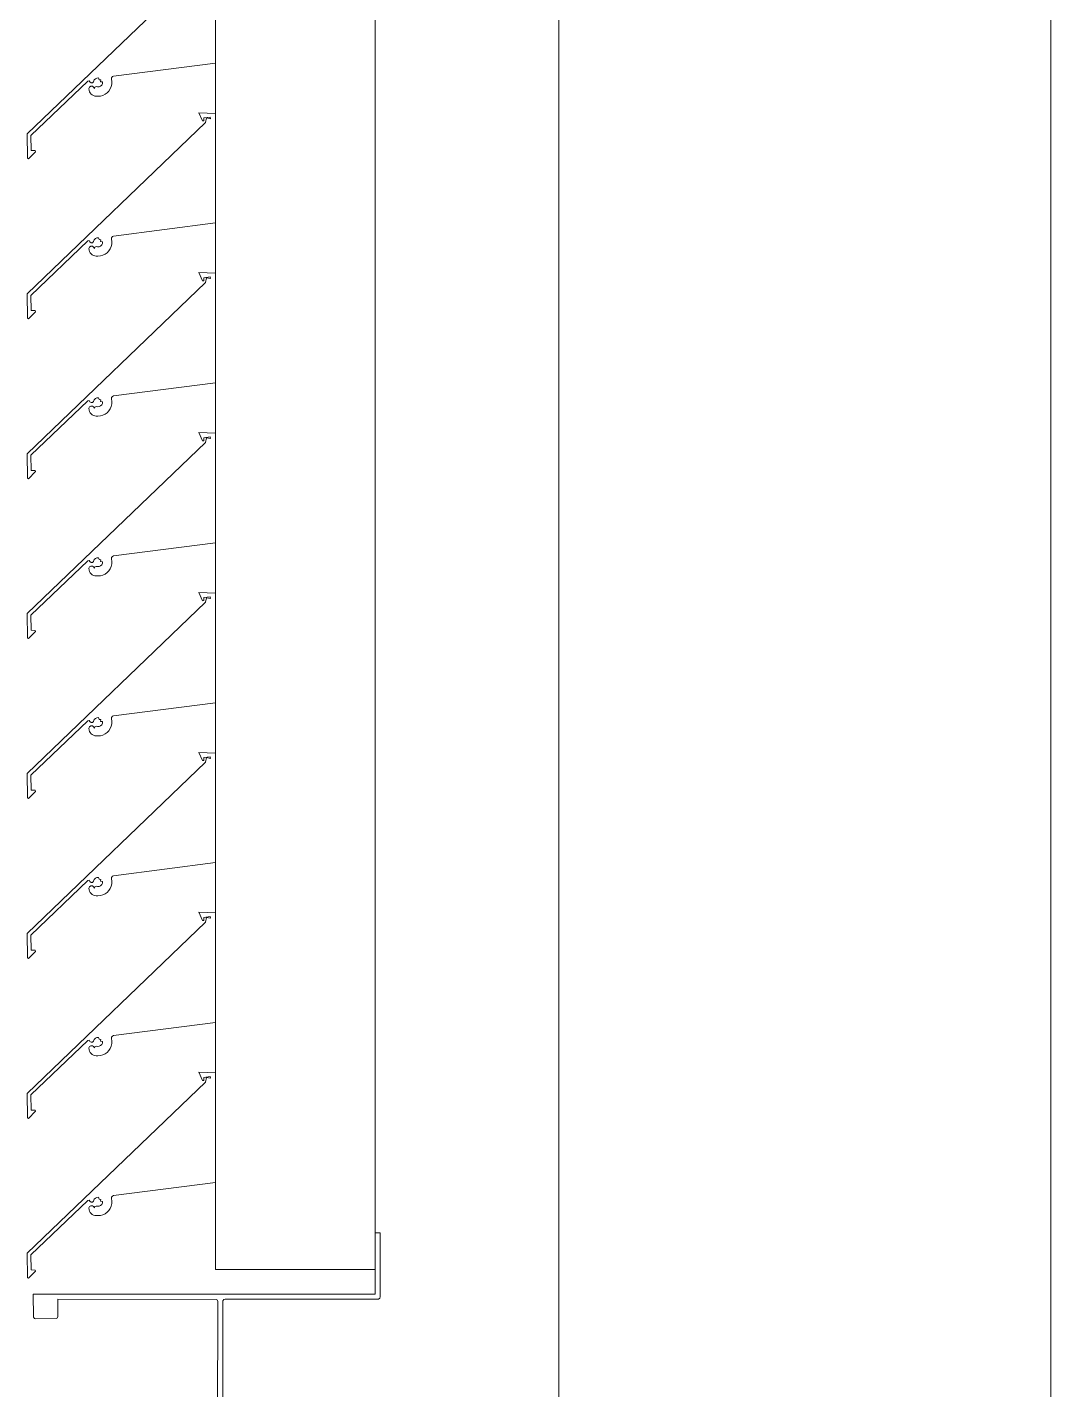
# Model space of a CAD drawing. Header units: millimetres. Extents: x -220592 to 404889, y -217665 to 38245.
# Drawn here: x 7742.18 to 7746.34, y -47953.55 to -47948.02 of the extents above; entities that cross this region are included whole.
import ezdxf

# ---------------------------------------------------------------- set-up
doc = ezdxf.new("R2010")
doc.units = ezdxf.units.MM
doc.linetypes.add('XKITLINE00', pattern=[0])
doc.layers.add('Part', color=7, linetype='Continuous', lineweight=0)

# ---------------------------------------------------------------- blocks, each defined once
blk = doc.blocks.new('*A15047')
at = {"layer": 'Part', "color": 7, "linetype": 'XKITLINE00', "lineweight": 0}
for p, q in [((8.69, 356.643483), (8.69, 102.780027)), ((6.69, 102.780027), (6.69, 273.099959))]:
    blk.add_line(p, q, dxfattribs=at)
blk = doc.blocks.new('*A15775')
at = {"layer": 'Part', "color": 7, "linetype": 'XKITLINE00', "lineweight": 0}
for p, q in [((5.255094, 257.912484), (4.529972, 257.216238)), ((5.294696, 257.949826), (5.227201, 257.95244)), ((5.227201, 257.95244), (5.242736, 257.918953)), ((5.242736, 257.918953), (5.247859, 257.919365)), ((5.247859, 257.919365), (5.247988, 257.931556)), ((5.247988, 257.931556), (5.272971, 257.934696)), ((5.257991, 257.931027), (5.255094, 257.912484)), ((5.275007, 257.928123), (5.257991, 257.931027)), ((5.272971, 257.934696), (5.275007, 257.928123)), ((4.880888, 257.451118), (5.294696, 257.504122)), ((4.545007, 257.209871), (4.776023, 257.431274)), ((4.776023, 257.431274), (4.781182, 257.432366)), ((4.781182, 257.432366), (4.784837, 257.427739)), ((4.788474, 257.409693), (4.78333, 257.406456)), ((4.784837, 257.427739), (4.789301, 257.423885)), ((4.794552, 257.409705), (4.788474, 257.409693)), ((4.789301, 257.423885), (4.795195, 257.424091)), ((4.799708, 257.406487), (4.794552, 257.409705)), ((4.795195, 257.424091), (4.799378, 257.428248)), ((4.799378, 257.428248), (4.802492, 257.435822)), ((4.802492, 257.435822), (4.807159, 257.440608)), ((4.807159, 257.440608), (4.813235, 257.443398)), ((4.813235, 257.443398), (4.819907, 257.44382)), ((4.819907, 257.44382), (4.822229, 257.43643)), ((4.827877, 257.41044), (4.821909, 257.407842)), ((4.822229, 257.43643), (4.829394, 257.435486)), ((4.832559, 257.414962), (4.827877, 257.41044)), ((4.829394, 257.435486), (4.828225, 257.428426)), ((4.828225, 257.428426), (4.83593, 257.42732)), ((4.835361, 257.420836), (4.832559, 257.414962)), ((4.83593, 257.42732), (4.835361, 257.420836)), ((4.871325, 257.408485), (4.873548, 257.418484)), ((4.872437, 257.438854), (4.872676, 257.444376)), ((4.873923, 257.42872), (4.872437, 257.438854)), ((4.872676, 257.444376), (4.875813, 257.448928)), ((4.873548, 257.418484), (4.873923, 257.42872)), ((4.875813, 257.448928), (4.880888, 257.451118)), ((4.78333, 257.406456), (4.78069, 257.400982)), ((4.78069, 257.400982), (4.781186, 257.393212)), ((4.781186, 257.393212), (4.782921, 257.387716)), ((4.782921, 257.387716), (4.785675, 257.382653)), ((4.785675, 257.382653), (4.789347, 257.37821)), ((4.789347, 257.37821), (4.7938, 257.374552)), ((4.7938, 257.374552), (4.79887, 257.371812)), ((4.79887, 257.371812), (4.804371, 257.370093)), ((4.80265, 257.401015), (4.799708, 257.406487)), ((4.80468, 257.405996), (4.80265, 257.401015)), ((4.804371, 257.370093), (4.810099, 257.369457)), ((4.809491, 257.408403), (4.80468, 257.405996)), ((4.815409, 257.407498), (4.809491, 257.408403)), ((4.810099, 257.369457), (4.816898, 257.369359)), ((4.821909, 257.407842), (4.815409, 257.407498)), ((4.816898, 257.369359), (4.827111, 257.370144)), ((4.827111, 257.370144), (4.837012, 257.372767)), ((4.837012, 257.372767), (4.846275, 257.37714)), ((4.846275, 257.37714), (4.854591, 257.383118)), ((4.854591, 257.383118), (4.861687, 257.390505)), ((4.861687, 257.390505), (4.867327, 257.399055)), ((4.867327, 257.399055), (4.871325, 257.408485)), ((4.529972, 257.216238), (4.530525, 257.117087)), ((4.54535, 257.148525), (4.545007, 257.209871)), ((4.535206, 257.114619), (4.563855, 257.143507)), ((4.56277, 257.148428), (4.54535, 257.148525)), ((4.563855, 257.143507), (4.56277, 257.148428)), ((4.530525, 257.117087), (4.535206, 257.114619))]:
    blk.add_line(p, q, dxfattribs=at)
blk = doc.blocks.new('*A15776')
at = {"layer": 'Part', "color": 7, "linetype": 'XKITLINE00', "lineweight": 0}
for p, q in [((5.294696, 258.599826), (5.227201, 258.60244)), ((5.227201, 258.60244), (5.242736, 258.568953)), ((5.247859, 258.569365), (5.247988, 258.581556)), ((5.247988, 258.581556), (5.272971, 258.584696)), ((5.257991, 258.581027), (5.255094, 258.562484)), ((5.275007, 258.578123), (5.257991, 258.581027)), ((5.272971, 258.584696), (5.275007, 258.578123)), ((5.255094, 258.562484), (4.529972, 257.866238)), ((5.242736, 258.568953), (5.247859, 258.569365)), ((4.880888, 258.101118), (5.294696, 258.154122)), ((4.545007, 257.859871), (4.776023, 258.081274)), ((4.776023, 258.081274), (4.781182, 258.082366)), ((4.781182, 258.082366), (4.784837, 258.077739)), ((4.784837, 258.077739), (4.789301, 258.073885)), ((4.789301, 258.073885), (4.795195, 258.074091)), ((4.795195, 258.074091), (4.799378, 258.078248)), ((4.799378, 258.078248), (4.802492, 258.085822)), ((4.802492, 258.085822), (4.807159, 258.090608)), ((4.807159, 258.090608), (4.813235, 258.093398)), ((4.813235, 258.093398), (4.819907, 258.09382)), ((4.819907, 258.09382), (4.822229, 258.08643)), ((4.822229, 258.08643), (4.829394, 258.085486)), ((4.829394, 258.085486), (4.828225, 258.078426)), ((4.828225, 258.078426), (4.83593, 258.07732)), ((4.83593, 258.07732), (4.835361, 258.070836)), ((4.872437, 258.088854), (4.872676, 258.094376)), ((4.873923, 258.07872), (4.872437, 258.088854)), ((4.872676, 258.094376), (4.875813, 258.098928)), ((4.873548, 258.068484), (4.873923, 258.07872)), ((4.875813, 258.098928), (4.880888, 258.101118)), ((4.78333, 258.056456), (4.78069, 258.050982)), ((4.78069, 258.050982), (4.781186, 258.043212)), ((4.781186, 258.043212), (4.782921, 258.037716)), ((4.782921, 258.037716), (4.785675, 258.032653)), ((4.788474, 258.059693), (4.78333, 258.056456)), ((4.785675, 258.032653), (4.789347, 258.02821)), ((4.794552, 258.059705), (4.788474, 258.059693)), ((4.789347, 258.02821), (4.7938, 258.024552)), ((4.7938, 258.024552), (4.79887, 258.021812)), ((4.799708, 258.056487), (4.794552, 258.059705)), ((4.79887, 258.021812), (4.804371, 258.020093)), ((4.80265, 258.051015), (4.799708, 258.056487)), ((4.80468, 258.055996), (4.80265, 258.051015)), ((4.804371, 258.020093), (4.810099, 258.019457)), ((4.809491, 258.058403), (4.80468, 258.055996)), ((4.815409, 258.057498), (4.809491, 258.058403)), ((4.810099, 258.019457), (4.816898, 258.019359)), ((4.821909, 258.057842), (4.815409, 258.057498)), ((4.816898, 258.019359), (4.827111, 258.020144)), ((4.827877, 258.06044), (4.821909, 258.057842)), ((4.827111, 258.020144), (4.837012, 258.022767)), ((4.832559, 258.064962), (4.827877, 258.06044)), ((4.835361, 258.070836), (4.832559, 258.064962)), ((4.837012, 258.022767), (4.846275, 258.02714)), ((4.846275, 258.02714), (4.854591, 258.033118)), ((4.854591, 258.033118), (4.861687, 258.040505)), ((4.861687, 258.040505), (4.867327, 258.049055)), ((4.867327, 258.049055), (4.871325, 258.058485)), ((4.871325, 258.058485), (4.873548, 258.068484)), ((4.529972, 257.866238), (4.530525, 257.767087)), ((4.54535, 257.798525), (4.545007, 257.859871)), ((4.56277, 257.798428), (4.54535, 257.798525)), ((4.563855, 257.793507), (4.56277, 257.798428)), ((4.530525, 257.767087), (4.535206, 257.764619)), ((4.535206, 257.764619), (4.563855, 257.793507))]:
    blk.add_line(p, q, dxfattribs=at)
blk = doc.blocks.new('*A15777')
at = {"layer": 'Part', "color": 7, "linetype": 'XKITLINE00', "lineweight": 0}
for p, q in [((5.294696, 259.249826), (5.227201, 259.25244)), ((5.227201, 259.25244), (5.242736, 259.218953)), ((5.255094, 259.212484), (4.529972, 258.516238)), ((5.242736, 259.218953), (5.247859, 259.219365)), ((5.247859, 259.219365), (5.247988, 259.231556)), ((5.247988, 259.231556), (5.272971, 259.234696)), ((5.257991, 259.231027), (5.255094, 259.212484)), ((5.275007, 259.228123), (5.257991, 259.231027)), ((5.272971, 259.234696), (5.275007, 259.228123)), ((4.880888, 258.751118), (5.294696, 258.804122)), ((4.802492, 258.735822), (4.807159, 258.740608)), ((4.807159, 258.740608), (4.813235, 258.743398)), ((4.813235, 258.743398), (4.819907, 258.74382)), ((4.819907, 258.74382), (4.822229, 258.73643)), ((4.872437, 258.738854), (4.872676, 258.744376)), ((4.873923, 258.72872), (4.872437, 258.738854)), ((4.872676, 258.744376), (4.875813, 258.748928)), ((4.875813, 258.748928), (4.880888, 258.751118)), ((4.545007, 258.509871), (4.776023, 258.731274)), ((4.776023, 258.731274), (4.781182, 258.732366)), ((4.78333, 258.706456), (4.78069, 258.700982)), ((4.78069, 258.700982), (4.781186, 258.693212)), ((4.781182, 258.732366), (4.784837, 258.727739)), ((4.781186, 258.693212), (4.782921, 258.687716)), ((4.782921, 258.687716), (4.785675, 258.682653)), ((4.788474, 258.709693), (4.78333, 258.706456)), ((4.784837, 258.727739), (4.789301, 258.723885)), ((4.794552, 258.709705), (4.788474, 258.709693)), ((4.789301, 258.723885), (4.795195, 258.724091)), ((4.799708, 258.706487), (4.794552, 258.709705)), ((4.795195, 258.724091), (4.799378, 258.728248)), ((4.799378, 258.728248), (4.802492, 258.735822)), ((4.80265, 258.701015), (4.799708, 258.706487)), ((4.80468, 258.705996), (4.80265, 258.701015)), ((4.809491, 258.708403), (4.80468, 258.705996)), ((4.815409, 258.707498), (4.809491, 258.708403)), ((4.821909, 258.707842), (4.815409, 258.707498)), ((4.827877, 258.71044), (4.821909, 258.707842)), ((4.822229, 258.73643), (4.829394, 258.735486)), ((4.832559, 258.714962), (4.827877, 258.71044)), ((4.829394, 258.735486), (4.828225, 258.728426)), ((4.828225, 258.728426), (4.83593, 258.72732)), ((4.835361, 258.720836), (4.832559, 258.714962)), ((4.83593, 258.72732), (4.835361, 258.720836)), ((4.854591, 258.683118), (4.861687, 258.690505)), ((4.861687, 258.690505), (4.867327, 258.699055)), ((4.867327, 258.699055), (4.871325, 258.708485)), ((4.871325, 258.708485), (4.873548, 258.718484)), ((4.873548, 258.718484), (4.873923, 258.72872)), ((4.785675, 258.682653), (4.789347, 258.67821)), ((4.789347, 258.67821), (4.7938, 258.674552)), ((4.7938, 258.674552), (4.79887, 258.671812)), ((4.79887, 258.671812), (4.804371, 258.670093)), ((4.804371, 258.670093), (4.810099, 258.669457)), ((4.810099, 258.669457), (4.816898, 258.669359)), ((4.816898, 258.669359), (4.827111, 258.670144)), ((4.827111, 258.670144), (4.837012, 258.672767)), ((4.837012, 258.672767), (4.846275, 258.67714)), ((4.846275, 258.67714), (4.854591, 258.683118)), ((4.529972, 258.516238), (4.530525, 258.417087)), ((4.54535, 258.448525), (4.545007, 258.509871)), ((4.530525, 258.417087), (4.535206, 258.414619)), ((4.535206, 258.414619), (4.563855, 258.443507)), ((4.56277, 258.448428), (4.54535, 258.448525)), ((4.563855, 258.443507), (4.56277, 258.448428))]:
    blk.add_line(p, q, dxfattribs=at)
blk = doc.blocks.new('*A15778')
at = {"layer": 'Part', "color": 7, "linetype": 'XKITLINE00', "lineweight": 0}
for p, q in [((5.294696, 259.899826), (5.227201, 259.90244)), ((5.227201, 259.90244), (5.242736, 259.868953)), ((5.255094, 259.862484), (4.529972, 259.166238)), ((5.242736, 259.868953), (5.247859, 259.869365)), ((5.247859, 259.869365), (5.247988, 259.881556)), ((5.247988, 259.881556), (5.272971, 259.884696)), ((5.257991, 259.881027), (5.255094, 259.862484)), ((5.275007, 259.878123), (5.257991, 259.881027)), ((5.272971, 259.884696), (5.275007, 259.878123)), ((4.880888, 259.401118), (5.294696, 259.454122)), ((4.545007, 259.159871), (4.776023, 259.381274)), ((4.776023, 259.381274), (4.781182, 259.382366)), ((4.78333, 259.356456), (4.78069, 259.350982)), ((4.78069, 259.350982), (4.781186, 259.343212)), ((4.781182, 259.382366), (4.784837, 259.377739)), ((4.788474, 259.359693), (4.78333, 259.356456)), ((4.784837, 259.377739), (4.789301, 259.373885)), ((4.794552, 259.359705), (4.788474, 259.359693)), ((4.789301, 259.373885), (4.795195, 259.374091)), ((4.799708, 259.356487), (4.794552, 259.359705)), ((4.795195, 259.374091), (4.799378, 259.378248)), ((4.799378, 259.378248), (4.802492, 259.385822)), ((4.80265, 259.351015), (4.799708, 259.356487)), ((4.802492, 259.385822), (4.807159, 259.390608)), ((4.80468, 259.355996), (4.80265, 259.351015)), ((4.809491, 259.358403), (4.80468, 259.355996)), ((4.807159, 259.390608), (4.813235, 259.393398)), ((4.815409, 259.357498), (4.809491, 259.358403)), ((4.813235, 259.393398), (4.819907, 259.39382)), ((4.821909, 259.357842), (4.815409, 259.357498)), ((4.819907, 259.39382), (4.822229, 259.38643)), ((4.827877, 259.36044), (4.821909, 259.357842)), ((4.822229, 259.38643), (4.829394, 259.385486)), ((4.832559, 259.364962), (4.827877, 259.36044)), ((4.829394, 259.385486), (4.828225, 259.378426)), ((4.828225, 259.378426), (4.83593, 259.37732)), ((4.835361, 259.370836), (4.832559, 259.364962)), ((4.83593, 259.37732), (4.835361, 259.370836)), ((4.861687, 259.340505), (4.867327, 259.349055)), ((4.867327, 259.349055), (4.871325, 259.358485)), ((4.871325, 259.358485), (4.873548, 259.368484)), ((4.872437, 259.388854), (4.872676, 259.394376)), ((4.873923, 259.37872), (4.872437, 259.388854)), ((4.872676, 259.394376), (4.875813, 259.398928)), ((4.873548, 259.368484), (4.873923, 259.37872)), ((4.875813, 259.398928), (4.880888, 259.401118)), ((4.781186, 259.343212), (4.782921, 259.337716)), ((4.782921, 259.337716), (4.785675, 259.332653)), ((4.785675, 259.332653), (4.789347, 259.32821)), ((4.789347, 259.32821), (4.7938, 259.324552)), ((4.7938, 259.324552), (4.79887, 259.321812)), ((4.79887, 259.321812), (4.804371, 259.320093)), ((4.804371, 259.320093), (4.810099, 259.319457)), ((4.810099, 259.319457), (4.816898, 259.319359)), ((4.816898, 259.319359), (4.827111, 259.320144)), ((4.827111, 259.320144), (4.837012, 259.322767)), ((4.837012, 259.322767), (4.846275, 259.32714)), ((4.846275, 259.32714), (4.854591, 259.333118)), ((4.854591, 259.333118), (4.861687, 259.340505)), ((4.529972, 259.166238), (4.530525, 259.067087)), ((4.54535, 259.098525), (4.545007, 259.159871)), ((4.535206, 259.064619), (4.563855, 259.093507)), ((4.56277, 259.098428), (4.54535, 259.098525)), ((4.563855, 259.093507), (4.56277, 259.098428)), ((4.530525, 259.067087), (4.535206, 259.064619))]:
    blk.add_line(p, q, dxfattribs=at)
blk = doc.blocks.new('*A15779')
at = {"layer": 'Part', "color": 7, "linetype": 'XKITLINE00', "lineweight": 0}
for p, q in [((5.255094, 260.512484), (4.529972, 259.816238)), ((5.294696, 260.549826), (5.227201, 260.55244)), ((5.227201, 260.55244), (5.242736, 260.518953)), ((5.242736, 260.518953), (5.247859, 260.519365)), ((5.247859, 260.519365), (5.247988, 260.531556)), ((5.247988, 260.531556), (5.272971, 260.534696)), ((5.257991, 260.531027), (5.255094, 260.512484)), ((5.275007, 260.528123), (5.257991, 260.531027)), ((5.272971, 260.534696), (5.275007, 260.528123)), ((4.880888, 260.051118), (5.294696, 260.104122)), ((4.545007, 259.809871), (4.776023, 260.031274)), ((4.776023, 260.031274), (4.781182, 260.032366)), ((4.781182, 260.032366), (4.784837, 260.027739)), ((4.784837, 260.027739), (4.789301, 260.023885)), ((4.789301, 260.023885), (4.795195, 260.024091)), ((4.795195, 260.024091), (4.799378, 260.028248)), ((4.799378, 260.028248), (4.802492, 260.035822)), ((4.802492, 260.035822), (4.807159, 260.040608)), ((4.807159, 260.040608), (4.813235, 260.043398)), ((4.813235, 260.043398), (4.819907, 260.04382)), ((4.819907, 260.04382), (4.822229, 260.03643)), ((4.822229, 260.03643), (4.829394, 260.035486)), ((4.832559, 260.014962), (4.827877, 260.01044)), ((4.829394, 260.035486), (4.828225, 260.028426)), ((4.828225, 260.028426), (4.83593, 260.02732)), ((4.835361, 260.020836), (4.832559, 260.014962)), ((4.83593, 260.02732), (4.835361, 260.020836)), ((4.871325, 260.008485), (4.873548, 260.018484)), ((4.872437, 260.038854), (4.872676, 260.044376)), ((4.873923, 260.02872), (4.872437, 260.038854)), ((4.872676, 260.044376), (4.875813, 260.048928)), ((4.873548, 260.018484), (4.873923, 260.02872)), ((4.875813, 260.048928), (4.880888, 260.051118)), ((4.78333, 260.006456), (4.78069, 260.000982)), ((4.78069, 260.000982), (4.781186, 259.993212)), ((4.781186, 259.993212), (4.782921, 259.987716)), ((4.782921, 259.987716), (4.785675, 259.982653)), ((4.788474, 260.009693), (4.78333, 260.006456)), ((4.785675, 259.982653), (4.789347, 259.97821)), ((4.794552, 260.009705), (4.788474, 260.009693)), ((4.789347, 259.97821), (4.7938, 259.974552)), ((4.7938, 259.974552), (4.79887, 259.971812)), ((4.799708, 260.006487), (4.794552, 260.009705)), ((4.79887, 259.971812), (4.804371, 259.970093)), ((4.80265, 260.001015), (4.799708, 260.006487)), ((4.80468, 260.005996), (4.80265, 260.001015)), ((4.804371, 259.970093), (4.810099, 259.969457)), ((4.809491, 260.008403), (4.80468, 260.005996)), ((4.815409, 260.007498), (4.809491, 260.008403)), ((4.810099, 259.969457), (4.816898, 259.969359)), ((4.821909, 260.007842), (4.815409, 260.007498)), ((4.816898, 259.969359), (4.827111, 259.970144)), ((4.827877, 260.01044), (4.821909, 260.007842)), ((4.827111, 259.970144), (4.837012, 259.972767)), ((4.837012, 259.972767), (4.846275, 259.97714)), ((4.846275, 259.97714), (4.854591, 259.983118)), ((4.854591, 259.983118), (4.861687, 259.990505)), ((4.861687, 259.990505), (4.867327, 259.999055)), ((4.867327, 259.999055), (4.871325, 260.008485)), ((4.529972, 259.816238), (4.530525, 259.717087)), ((4.54535, 259.748525), (4.545007, 259.809871)), ((4.535206, 259.714619), (4.563855, 259.743507)), ((4.56277, 259.748428), (4.54535, 259.748525)), ((4.563855, 259.743507), (4.56277, 259.748428)), ((4.530525, 259.717087), (4.535206, 259.714619))]:
    blk.add_line(p, q, dxfattribs=at)
blk = doc.blocks.new('*A15780')
at = {"layer": 'Part', "color": 7, "linetype": 'XKITLINE00', "lineweight": 0}
for p, q in [((5.294696, 261.199826), (5.227201, 261.20244)), ((5.227201, 261.20244), (5.242736, 261.168953)), ((5.247859, 261.169365), (5.247988, 261.181556)), ((5.247988, 261.181556), (5.272971, 261.184696)), ((5.257991, 261.181027), (5.255094, 261.162484)), ((5.275007, 261.178123), (5.257991, 261.181027)), ((5.272971, 261.184696), (5.275007, 261.178123)), ((5.255094, 261.162484), (4.529972, 260.466238)), ((5.242736, 261.168953), (5.247859, 261.169365)), ((4.880888, 260.701118), (5.294696, 260.754122)), ((4.545007, 260.459871), (4.776023, 260.681274)), ((4.776023, 260.681274), (4.781182, 260.682366)), ((4.781182, 260.682366), (4.784837, 260.677739)), ((4.784837, 260.677739), (4.789301, 260.673885)), ((4.795195, 260.674091), (4.799378, 260.678248)), ((4.799378, 260.678248), (4.802492, 260.685822)), ((4.802492, 260.685822), (4.807159, 260.690608)), ((4.807159, 260.690608), (4.813235, 260.693398)), ((4.813235, 260.693398), (4.819907, 260.69382)), ((4.819907, 260.69382), (4.822229, 260.68643)), ((4.822229, 260.68643), (4.829394, 260.685486)), ((4.829394, 260.685486), (4.828225, 260.678426)), ((4.828225, 260.678426), (4.83593, 260.67732)), ((4.83593, 260.67732), (4.835361, 260.670836)), ((4.872437, 260.688854), (4.872676, 260.694376)), ((4.873923, 260.67872), (4.872437, 260.688854)), ((4.872676, 260.694376), (4.875813, 260.698928)), ((4.873548, 260.668484), (4.873923, 260.67872)), ((4.875813, 260.698928), (4.880888, 260.701118)), ((4.78333, 260.656456), (4.78069, 260.650982)), ((4.78069, 260.650982), (4.781186, 260.643212)), ((4.781186, 260.643212), (4.782921, 260.637716)), ((4.782921, 260.637716), (4.785675, 260.632653)), ((4.788474, 260.659693), (4.78333, 260.656456)), ((4.785675, 260.632653), (4.789347, 260.62821)), ((4.794552, 260.659705), (4.788474, 260.659693)), ((4.789301, 260.673885), (4.795195, 260.674091)), ((4.789347, 260.62821), (4.7938, 260.624552)), ((4.7938, 260.624552), (4.79887, 260.621812)), ((4.799708, 260.656487), (4.794552, 260.659705)), ((4.79887, 260.621812), (4.804371, 260.620093)), ((4.80265, 260.651015), (4.799708, 260.656487)), ((4.80468, 260.655996), (4.80265, 260.651015)), ((4.809491, 260.658403), (4.80468, 260.655996)), ((4.815409, 260.657498), (4.809491, 260.658403)), ((4.821909, 260.657842), (4.815409, 260.657498)), ((4.827877, 260.66044), (4.821909, 260.657842)), ((4.827111, 260.620144), (4.837012, 260.622767)), ((4.832559, 260.664962), (4.827877, 260.66044)), ((4.835361, 260.670836), (4.832559, 260.664962)), ((4.837012, 260.622767), (4.846275, 260.62714)), ((4.846275, 260.62714), (4.854591, 260.633118)), ((4.854591, 260.633118), (4.861687, 260.640505)), ((4.861687, 260.640505), (4.867327, 260.649055)), ((4.867327, 260.649055), (4.871325, 260.658485)), ((4.871325, 260.658485), (4.873548, 260.668484)), ((4.804371, 260.620093), (4.810099, 260.619457)), ((4.810099, 260.619457), (4.816898, 260.619359)), ((4.816898, 260.619359), (4.827111, 260.620144)), ((4.529972, 260.466238), (4.530525, 260.367087)), ((4.54535, 260.398525), (4.545007, 260.459871)), ((4.530525, 260.367087), (4.535206, 260.364619)), ((4.535206, 260.364619), (4.563855, 260.393507)), ((4.56277, 260.398428), (4.54535, 260.398525)), ((4.563855, 260.393507), (4.56277, 260.398428))]:
    blk.add_line(p, q, dxfattribs=at)
blk = doc.blocks.new('*A15781')
at = {"layer": 'Part', "color": 7, "linetype": 'XKITLINE00', "lineweight": 0}
for p, q in [((5.294696, 261.849826), (5.227201, 261.85244)), ((5.227201, 261.85244), (5.242736, 261.818953)), ((5.255094, 261.812484), (4.529972, 261.116238)), ((5.242736, 261.818953), (5.247859, 261.819365)), ((5.247859, 261.819365), (5.247988, 261.831556)), ((5.247988, 261.831556), (5.272971, 261.834696)), ((5.257991, 261.831027), (5.255094, 261.812484)), ((5.275007, 261.828123), (5.257991, 261.831027)), ((5.272971, 261.834696), (5.275007, 261.828123)), ((4.880888, 261.351118), (5.294696, 261.404122)), ((4.807159, 261.340608), (4.813235, 261.343398)), ((4.813235, 261.343398), (4.819907, 261.34382)), ((4.819907, 261.34382), (4.822229, 261.33643)), ((4.872437, 261.338854), (4.872676, 261.344376)), ((4.872676, 261.344376), (4.875813, 261.348928)), ((4.875813, 261.348928), (4.880888, 261.351118)), ((4.545007, 261.109871), (4.776023, 261.331274)), ((4.776023, 261.331274), (4.781182, 261.332366)), ((4.78333, 261.306456), (4.78069, 261.300982)), ((4.78069, 261.300982), (4.781186, 261.293212)), ((4.781182, 261.332366), (4.784837, 261.327739)), ((4.781186, 261.293212), (4.782921, 261.287716)), ((4.782921, 261.287716), (4.785675, 261.282653)), ((4.788474, 261.309693), (4.78333, 261.306456)), ((4.784837, 261.327739), (4.789301, 261.323885)), ((4.794552, 261.309705), (4.788474, 261.309693)), ((4.789301, 261.323885), (4.795195, 261.324091)), ((4.799708, 261.306487), (4.794552, 261.309705)), ((4.795195, 261.324091), (4.799378, 261.328248)), ((4.799378, 261.328248), (4.802492, 261.335822)), ((4.80265, 261.301015), (4.799708, 261.306487)), ((4.802492, 261.335822), (4.807159, 261.340608)), ((4.80468, 261.305996), (4.80265, 261.301015)), ((4.809491, 261.308403), (4.80468, 261.305996)), ((4.815409, 261.307498), (4.809491, 261.308403)), ((4.821909, 261.307842), (4.815409, 261.307498)), ((4.827877, 261.31044), (4.821909, 261.307842)), ((4.822229, 261.33643), (4.829394, 261.335486)), ((4.832559, 261.314962), (4.827877, 261.31044)), ((4.829394, 261.335486), (4.828225, 261.328426)), ((4.828225, 261.328426), (4.83593, 261.32732)), ((4.835361, 261.320836), (4.832559, 261.314962)), ((4.83593, 261.32732), (4.835361, 261.320836)), ((4.854591, 261.283118), (4.861687, 261.290505)), ((4.861687, 261.290505), (4.867327, 261.299055)), ((4.867327, 261.299055), (4.871325, 261.308485)), ((4.871325, 261.308485), (4.873548, 261.318484)), ((4.873923, 261.32872), (4.872437, 261.338854)), ((4.873548, 261.318484), (4.873923, 261.32872)), ((4.785675, 261.282653), (4.789347, 261.27821)), ((4.789347, 261.27821), (4.7938, 261.274552)), ((4.7938, 261.274552), (4.79887, 261.271812)), ((4.79887, 261.271812), (4.804371, 261.270093)), ((4.804371, 261.270093), (4.810099, 261.269457)), ((4.810099, 261.269457), (4.816898, 261.269359)), ((4.816898, 261.269359), (4.827111, 261.270144)), ((4.827111, 261.270144), (4.837012, 261.272767)), ((4.837012, 261.272767), (4.846275, 261.27714)), ((4.846275, 261.27714), (4.854591, 261.283118)), ((4.529972, 261.116238), (4.530525, 261.017087)), ((4.54535, 261.048525), (4.545007, 261.109871)), ((4.530525, 261.017087), (4.535206, 261.014619)), ((4.535206, 261.014619), (4.563855, 261.043507)), ((4.56277, 261.048428), (4.54535, 261.048525)), ((4.563855, 261.043507), (4.56277, 261.048428))]:
    blk.add_line(p, q, dxfattribs=at)
blk = doc.blocks.new('*A15782')
at = {"layer": 'Part', "color": 7, "linetype": 'XKITLINE00', "lineweight": 0}
for p, q in [((5.255094, 262.462484), (4.529972, 261.766238)), ((5.294696, 262.499826), (5.227201, 262.50244)), ((5.227201, 262.50244), (5.242736, 262.468953)), ((5.242736, 262.468953), (5.247859, 262.469365)), ((5.247859, 262.469365), (5.247988, 262.481556)), ((5.247988, 262.481556), (5.272971, 262.484696)), ((5.257991, 262.481027), (5.255094, 262.462484)), ((5.275007, 262.478123), (5.257991, 262.481027)), ((5.272971, 262.484696), (5.275007, 262.478123)), ((4.880888, 262.001118), (5.294696, 262.054122)), ((4.545007, 261.759871), (4.776023, 261.981274)), ((4.776023, 261.981274), (4.781182, 261.982366)), ((4.78333, 261.956456), (4.78069, 261.950982)), ((4.78069, 261.950982), (4.781186, 261.943212)), ((4.781182, 261.982366), (4.784837, 261.977739)), ((4.788474, 261.959693), (4.78333, 261.956456)), ((4.784837, 261.977739), (4.789301, 261.973885)), ((4.794552, 261.959705), (4.788474, 261.959693)), ((4.789301, 261.973885), (4.795195, 261.974091)), ((4.799708, 261.956487), (4.794552, 261.959705)), ((4.795195, 261.974091), (4.799378, 261.978248)), ((4.799378, 261.978248), (4.802492, 261.985822)), ((4.80265, 261.951015), (4.799708, 261.956487)), ((4.802492, 261.985822), (4.807159, 261.990608)), ((4.80468, 261.955996), (4.80265, 261.951015)), ((4.809491, 261.958403), (4.80468, 261.955996)), ((4.807159, 261.990608), (4.813235, 261.993398)), ((4.815409, 261.957498), (4.809491, 261.958403)), ((4.813235, 261.993398), (4.819907, 261.99382)), ((4.821909, 261.957842), (4.815409, 261.957498)), ((4.819907, 261.99382), (4.822229, 261.98643)), ((4.827877, 261.96044), (4.821909, 261.957842)), ((4.822229, 261.98643), (4.829394, 261.985486)), ((4.832559, 261.964962), (4.827877, 261.96044)), ((4.829394, 261.985486), (4.828225, 261.978426)), ((4.828225, 261.978426), (4.83593, 261.97732)), ((4.835361, 261.970836), (4.832559, 261.964962)), ((4.83593, 261.97732), (4.835361, 261.970836)), ((4.867327, 261.949055), (4.871325, 261.958485)), ((4.871325, 261.958485), (4.873548, 261.968484)), ((4.872437, 261.988854), (4.872676, 261.994376)), ((4.873923, 261.97872), (4.872437, 261.988854)), ((4.872676, 261.994376), (4.875813, 261.998928)), ((4.873548, 261.968484), (4.873923, 261.97872)), ((4.875813, 261.998928), (4.880888, 262.001118)), ((4.781186, 261.943212), (4.782921, 261.937716)), ((4.782921, 261.937716), (4.785675, 261.932653)), ((4.785675, 261.932653), (4.789347, 261.92821)), ((4.789347, 261.92821), (4.7938, 261.924552)), ((4.7938, 261.924552), (4.79887, 261.921812)), ((4.79887, 261.921812), (4.804371, 261.920093)), ((4.804371, 261.920093), (4.810099, 261.919457)), ((4.810099, 261.919457), (4.816898, 261.919359)), ((4.816898, 261.919359), (4.827111, 261.920144)), ((4.827111, 261.920144), (4.837012, 261.922767)), ((4.837012, 261.922767), (4.846275, 261.92714)), ((4.846275, 261.92714), (4.854591, 261.933118)), ((4.854591, 261.933118), (4.861687, 261.940505)), ((4.861687, 261.940505), (4.867327, 261.949055)), ((4.529972, 261.766238), (4.530525, 261.667087)), ((4.54535, 261.698525), (4.545007, 261.759871)), ((4.535206, 261.664619), (4.563855, 261.693507)), ((4.56277, 261.698428), (4.54535, 261.698525)), ((4.563855, 261.693507), (4.56277, 261.698428)), ((4.530525, 261.667087), (4.535206, 261.664619))]:
    blk.add_line(p, q, dxfattribs=at)
blk = doc.blocks.new('*A15795')
at = {"layer": 'Part', "color": 7, "linetype": 'XKITLINE00', "lineweight": 0}
for p, q in [((5.294696, 270.34983), (5.294696, 257.149944)), ((5.944696, 270.34983), (5.944696, 257.149944)), ((5.294696, 257.149944), (5.944696, 257.149944))]:
    blk.add_line(p, q, dxfattribs=at)
blk = doc.blocks.new('*A15797')
at = {"layer": 'Part', "color": 7, "linetype": 'XKITLINE00', "lineweight": 0}
for p, q in [((5.944368, 257.049725), (5.944412, 257.299725)), ((5.944412, 257.299725), (5.964412, 257.299722)), ((5.964412, 257.299722), (5.964367, 257.039722)), ((4.555113, 256.956141), (4.554368, 257.049968)), ((4.554368, 257.049968), (5.944368, 257.049725)), ((4.654365, 257.02995), (4.654353, 256.95995)), ((5.298192, 257.029077), (4.654365, 257.02995)), ((5.302679, 257.025393), (5.298192, 257.029077)), ((5.304363, 257.019837), (5.302679, 257.025393)), ((5.325125, 257.02366), (5.324363, 257.019833)), ((5.328809, 257.028147), (5.325125, 257.02366)), ((5.334365, 257.029832), (5.328809, 257.028147)), ((5.958192, 257.030484), (5.334365, 257.029832)), ((5.96268, 257.034166), (5.958192, 257.030484)), ((5.964367, 257.039722), (5.96268, 257.034166)), ((5.303437, 256.07601), (5.304363, 257.019837)), ((5.324363, 257.019833), (5.324199, 256.079833)), ((4.558796, 256.951652), (4.555113, 256.956141)), ((4.564351, 256.949966), (4.558796, 256.951652)), ((4.648178, 256.950713), (4.564351, 256.949966)), ((4.652666, 256.954395), (4.648178, 256.950713)), ((4.654353, 256.95995), (4.652666, 256.954395)), ((4.554194, 256.049968), (4.55421, 256.139968)), ((4.55421, 256.139968), (4.555896, 256.145523)), ((4.555896, 256.145523), (4.560384, 256.149206)), ((4.560384, 256.149206), (4.644211, 256.149952)), ((4.644211, 256.149952), (4.649767, 256.148266)), ((4.649767, 256.148266), (4.653449, 256.143777)), ((4.653449, 256.143777), (4.654197, 256.06995)), ((5.944194, 256.049725), (4.554194, 256.049968)), ((4.654197, 256.06995), (5.294197, 256.069839)), ((5.294197, 256.069839), (5.299753, 256.071523)), ((5.299753, 256.071523), (5.303437, 256.07601)), ((5.324199, 256.079833), (5.325883, 256.074277)), ((5.325883, 256.074277), (5.330371, 256.070594)), ((5.330371, 256.070594), (5.954197, 256.069723)), ((5.94415, 255.799725), (5.944194, 256.049725)), ((5.954197, 256.069723), (5.959753, 256.068037)), ((5.959753, 256.068037), (5.963435, 256.063549)), ((5.963435, 256.063549), (5.96415, 255.799722)), ((5.96415, 255.799722), (5.94415, 255.799725))]:
    blk.add_line(p, q, dxfattribs=at)

msp = doc.modelspace()

# ---------------------------------------------------------------- block references
at = {"color": 7, "lineweight": 0}
for name in ['*A15047', '*A15795', '*A15782', '*A15781', '*A15780', '*A15779', '*A15778', '*A15777', '*A15776', '*A15775', '*A15797']:
    msp.add_blockref(name, (7737.6457, -48210.2152), dxfattribs=at)

doc.saveas('drawing.dxf')
